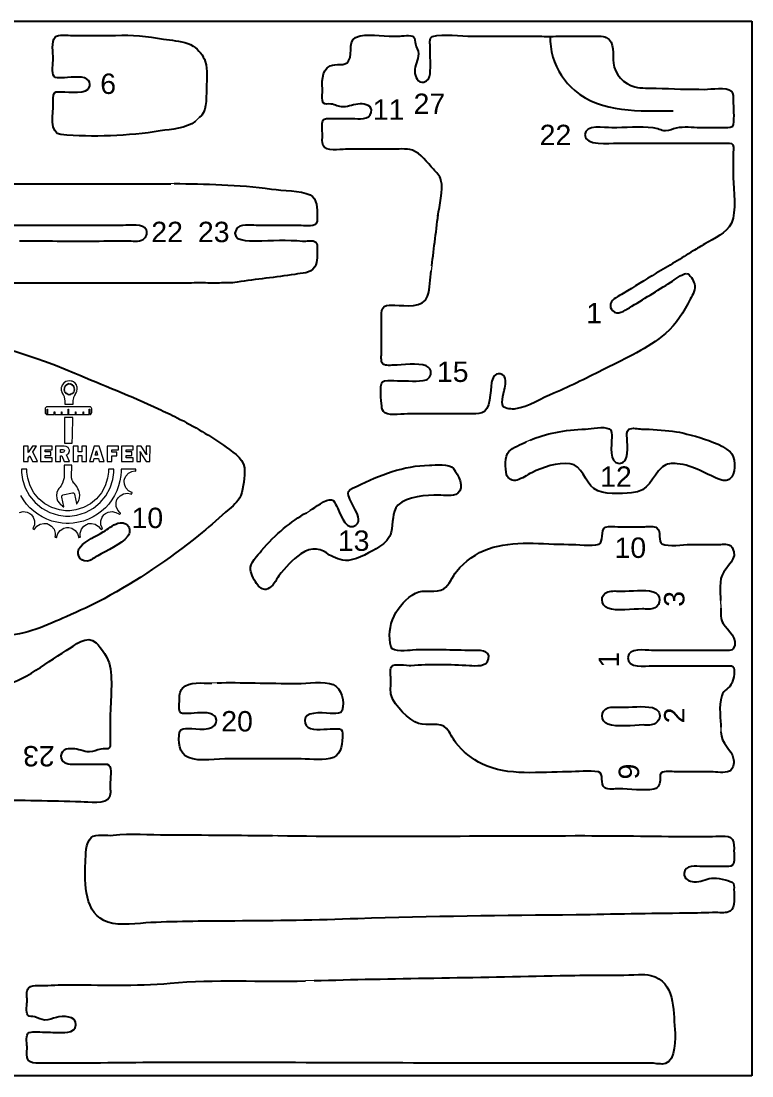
# Model space of a CAD drawing. Extents: x 0 to 228, y 113 to 294.
# Drawn here: x 103 to 228.3, y 113.1 to 294.2 of the extents above; entities that cross this region are included whole.
import ezdxf
from ezdxf.enums import TextEntityAlignment as Align

# ---------------------------------------------------------------- set-up
doc = ezdxf.new("R2010")
doc.units = 0
for name, color, linetype, lineweight in [('Brücken', 5, 'Continuous', 15), ('Gravur', 3, 'Continuous', 15), ('Text', 1, 'Continuous', 25)]:
    doc.layers.add(name, color=color, linetype=linetype, lineweight=lineweight)
doc.layers.add('Cut', color=7, linetype='Continuous')
doc.styles.add('textstyle0', font='')
doc.styles.add('textstyle1', font='')
doc.styles.add('textstyle10', font='')
doc.styles.add('textstyle11', font='')
doc.styles.add('textstyle13', font='')
doc.styles.add('textstyle14', font='')
doc.styles.add('textstyle15', font='')
doc.styles.add('textstyle18', font='')
doc.styles.add('textstyle19', font='')
doc.styles.add('textstyle2', font='')
doc.styles.add('textstyle22', font='')
doc.styles.add('textstyle23', font='')
doc.styles.add('textstyle24', font='')
doc.styles.add('textstyle25', font='')
doc.styles.add('textstyle29', font='')
doc.styles.add('textstyle3', font='')
doc.styles.add('textstyle7', font='')
doc.styles.add('textstyle9', font='')
doc.styles.get('textstyle0').set_extended_font_data('Arial')
doc.styles.get('textstyle1').set_extended_font_data('Arial')
doc.styles.get('textstyle10').set_extended_font_data('Arial')
doc.styles.get('textstyle11').set_extended_font_data('Arial')
doc.styles.get('textstyle13').set_extended_font_data('Arial')
doc.styles.get('textstyle14').set_extended_font_data('Arial')
doc.styles.get('textstyle15').set_extended_font_data('Arial')
doc.styles.get('textstyle18').set_extended_font_data('Arial')
doc.styles.get('textstyle19').set_extended_font_data('Arial')
doc.styles.get('textstyle2').set_extended_font_data('Arial')
doc.styles.get('textstyle22').set_extended_font_data('Arial')
doc.styles.get('textstyle23').set_extended_font_data('Arial')
doc.styles.get('textstyle24').set_extended_font_data('Arial')
doc.styles.get('textstyle25').set_extended_font_data('Arial')
doc.styles.get('textstyle29').set_extended_font_data('Arial')
doc.styles.get('textstyle3').set_extended_font_data('Arial')
doc.styles.get('textstyle7').set_extended_font_data('Arial')
doc.styles.get('textstyle9').set_extended_font_data('Arial')

msp = doc.modelspace()

# ---------------------------------------------------------------- linework, layer by layer
at = {"layer": 'Brücken'}
for p, q in [((133.53, 277.67), (132.88, 277.01)), ((129.2, 266.3), (128.66, 266.25)), ((173.39, 252.17), (173.3, 251.34)), ((190.31, 222.26), (189.62, 221.96)), ((151.9, 209.8), (152.54, 210.19)), ((222.96, 194.73), (223.01, 193.41)), ((223.01, 193.41), (223.01, 193.41)), ((136.6, 180.6), (135.65, 180.54)), ((223, 173), (223.01, 172.17)), ((146.07, 154.36), (147, 154.36)), ((153.21, 129.48), (151.75, 129.43))]:
    msp.add_line(p, q, dxfattribs=at)
at = {"layer": 'Cut'}
for p, q in [((0.36, 294.2), (228.32, 294.2)), ((228.32, 294.2), (228.32, 113.12)), ((228.32, 113.12), (0.36, 113.12))]:
    msp.add_line(p, q, dxfattribs=at)
for points in [[(180.38, 291.59), (190.81, 291.59)], [(195.69, 291.59), (200.97, 291.59)], [(166.4, 272.19), (158.61, 272.19)], [(205.19, 273.25), (220.24, 273.25)], [(225.12, 271.27), (225.12, 267.31)], [(92.37, 266.25), (128.66, 266.25)], [(120.48, 259.13), (108.47, 259.13), (67.43, 259.13), (57.14, 259.13)], [(150.3, 259.13), (143.3, 259.13)], [(131.3, 249.23), (119.82, 249.23), (72.31, 249.23), (58.19, 249.23)], [(164.81, 237.75), (164.81, 242.9)], [(177.75, 226.8), (169.7, 226.8)], [(205.32, 207.4), (209.94, 207.4)], [(217.73, 204.37), (223.01, 204.37)], [(221.69, 186.16), (211.13, 186.16)], [(211.26, 183.52), (221.42, 183.52)], [(118.23, 174.15), (118.23, 170.72)], [(150.3, 167.55), (138.69, 167.55)], [(221.29, 165.31), (215.62, 165.31)], [(223.67, 149.08), (219.84, 149.08)], [(110.58, 115.3), (105.96, 115.3)], [(206.12, 115.3), (188.7, 115.3)]]:
    msp.add_lwpolyline(points, dxfattribs=at)
for points in [[(108.79, 291.42), (109.36, 292), (110.99, 291.72), (111.77, 291.72)], [(111.77, 291.72), (114.58, 291.72), (117.4, 291.67), (120.21, 291.78)], [(120.21, 291.78), (122.95, 291.87), (125.7, 291.35), (128.39, 290.97)], [(159.15, 287.37), (160.06, 288.87), (158.6, 291.17), (161.12, 291.66)], [(161.12, 291.66), (163.24, 292.07), (165.57, 291.46), (167.72, 291.61)], [(167.72, 291.61), (168.27, 291.65), (169.88, 291.88), (170.28, 291.51)], [(173.13, 289.61), (173.13, 290.14), (172.91, 291.36), (173.54, 291.55)], [(173.54, 291.55), (175.44, 292.11), (178.38, 291.59), (180.38, 291.59)], [(190.81, 291.59), (191.72, 291.59), (192.89, 291.57), (193.71, 291.57)], [(193.71, 291.57), (194.39, 291.57), (194.97, 291.59), (195.69, 291.59)], [(200.97, 291.59), (201.71, 291.59), (202.67, 291.74), (203.34, 291.4)], [(108.47, 287.76), (108.47, 288.71), (108.09, 290.69), (108.79, 291.42)], [(128.39, 290.97), (129.75, 290.77), (131.33, 290.67), (132.48, 289.89)], [(132.48, 289.89), (133.43, 289.26), (134.21, 288.3), (134.54, 287.24)], [(170.28, 291.51), (170.61, 291.19), (170.47, 290.68), (170.59, 290.27)], [(170.59, 290.27), (170.75, 289.7), (171.12, 289.19), (171.12, 288.55)], [(203.34, 291.4), (204.92, 290.6), (204.38, 288.42), (204.56, 286.97)], [(171.12, 288.55), (171.13, 287.49), (170.47, 286.6), (170.49, 285.52)], [(173.11, 285.12), (173.24, 286.59), (173.13, 288.14), (173.13, 289.61)], [(108.6, 284.68), (108.14, 285.26), (108.47, 287.03), (108.47, 287.76)], [(134.54, 287.24), (134.99, 285.75), (134.8, 284.27), (134.76, 282.75)], [(154.65, 281.96), (154.65, 283.54), (154.32, 285.68), (155.97, 286.52)], [(155.97, 286.52), (156.97, 287.02), (158.5, 286.31), (159.15, 287.37)], [(204.56, 286.97), (204.79, 285.05), (206.4, 283.4), (208.23, 282.9)], [(109.92, 284.46), (109.54, 284.46), (108.86, 284.35), (108.6, 284.68)], [(114.26, 284.23), (113.31, 284.9), (111.05, 284.46), (109.92, 284.46)], [(170.49, 285.52), (170.51, 284.64), (171.02, 283.5), (172.07, 283.73)], [(172.07, 283.73), (172.74, 283.89), (173.06, 284.49), (173.11, 285.12)], [(109.92, 282.04), (111.12, 282.12), (114.37, 281.5), (114.74, 283.01)], [(114.74, 283.01), (114.86, 283.48), (114.65, 283.96), (114.26, 284.23)], [(134.76, 282.75), (134.7, 280.55), (134.8, 278.52), (133.53, 277.67)], [(208.23, 282.9), (209.39, 282.59), (210.72, 282.75), (211.92, 282.69)], [(211.92, 282.69), (214.68, 282.56), (217.48, 282.48), (220.24, 282.48)], [(220.24, 282.48), (221.31, 282.48), (224, 282.96), (224.8, 282.16)], [(108.47, 279.98), (108.47, 280.49), (108.3, 281.51), (108.68, 281.88)], [(108.68, 281.88), (108.99, 282.18), (109.51, 282.02), (109.92, 282.04)], [(154.79, 280.19), (154.49, 280.56), (154.65, 281.46), (154.65, 281.96)], [(224.8, 282.16), (225.19, 281.77), (225.12, 281.15), (225.12, 280.64)], [(109.79, 274.71), (107.74, 274.89), (108.47, 278.48), (108.47, 279.98)], [(156.1, 279.96), (155.66, 280.02), (155.07, 279.83), (154.79, 280.19)], [(158.22, 279.46), (157.4, 279.44), (156.88, 279.86), (156.1, 279.96)], [(161.12, 279.98), (160.06, 279.98), (159.24, 279.48), (158.22, 279.46)], [(163.03, 278.53), (163.29, 279.73), (162, 279.98), (161.12, 279.98)], [(225.12, 280.64), (225.12, 279.33), (225.32, 277.7), (225.1, 276.42)], [(154.65, 274.7), (154.65, 275.38), (154.41, 276.6), (154.79, 277.16)], [(154.79, 277.16), (155.04, 277.53), (155.56, 277.47), (155.97, 277.47)], [(155.97, 277.47), (157.24, 277.47), (158.52, 277.47), (159.8, 277.47)], [(159.8, 277.47), (160.85, 277.47), (162.74, 277.13), (163.03, 278.53)], [(126.81, 275.33), (121.43, 274.45), (115.22, 274.24), (109.79, 274.71)], [(132.88, 277.01), (131.22, 275.71), (128.84, 275.66), (126.81, 275.33)], [(204.27, 275.89), (203.07, 275.89), (199.7, 276.48), (199.68, 274.7)], [(211.39, 275.87), (209.13, 276.09), (206.56, 275.89), (204.27, 275.89)], [(213.51, 275.36), (212.75, 275.36), (212.12, 275.8), (211.39, 275.87)], [(215.35, 275.84), (214.73, 275.7), (214.18, 275.36), (213.51, 275.36)], [(219.44, 275.89), (218.14, 275.89), (216.61, 276.1), (215.35, 275.84)], [(223.8, 275.89), (222.35, 275.89), (220.9, 275.89), (219.44, 275.89)], [(225.1, 276.42), (224.99, 275.78), (224.32, 275.89), (223.8, 275.89)], [(154.75, 272.86), (154.53, 273.39), (154.65, 274.13), (154.65, 274.7)], [(199.68, 274.7), (199.65, 272.68), (203.86, 273.25), (205.19, 273.25)], [(158.61, 272.19), (157.64, 272.19), (155.2, 271.77), (154.75, 272.86)], [(170.09, 272.01), (169.02, 272.39), (167.54, 272.19), (166.4, 272.19)], [(173.68, 268.77), (172.65, 269.87), (171.54, 271.49), (170.09, 272.01)], [(220.24, 273.25), (221.42, 273.25), (222.61, 273.25), (223.8, 273.25)], [(223.8, 273.25), (224.18, 273.25), (224.84, 273.35), (225.04, 272.94)], [(225.04, 272.94), (225.26, 272.49), (225.12, 271.76), (225.12, 271.27)], [(174.99, 266.91), (174.78, 267.73), (174.23, 268.17), (173.68, 268.77)], [(129.2, 266.3), (134.52, 266.25), (140.13, 266.16), (145.94, 265.35)], [(174.47, 260.71), (174.69, 262.58), (175.45, 265.08), (174.99, 266.91)], [(225.12, 267.31), (225.12, 265.08), (225.75, 261.55), (224.81, 259.52)], [(145.94, 265.35), (147.83, 265.08), (150.86, 265.2), (152.54, 264.35)], [(152.54, 264.35), (153.84, 263.69), (153.73, 261.98), (153.73, 260.71)], [(173.39, 252.17), (173.8, 255.29), (174.19, 258.41), (174.57, 261.54)], [(124.45, 258.33), (123.96, 259.52), (121.56, 259.13), (120.48, 259.13)], [(143.3, 259.13), (142.34, 259.13), (140.41, 259.44), (139.88, 258.46)], [(153.31, 259.21), (152.53, 258.87), (151.15, 259.13), (150.3, 259.13)], [(153.73, 260.71), (153.73, 260.22), (153.85, 259.44), (153.31, 259.21)], [(224.81, 259.52), (223.99, 257.75), (221.83, 256.89), (220.24, 255.94)], [(123.9, 256.72), (124.43, 257.07), (124.71, 257.71), (124.45, 258.33)], [(139.88, 258.46), (138.72, 256.33), (142.17, 256.49), (143.3, 256.49)], [(102.66, 256.47), (104.49, 256.47), (106.44, 256.52), (108.34, 256.46)], [(108.34, 256.46), (112.59, 256.3), (116.87, 256.49), (121.14, 256.49)], [(121.14, 256.49), (121.97, 256.49), (123.19, 256.25), (123.9, 256.72)], [(143.3, 256.49), (145.87, 256.49), (148.67, 256.72), (151.22, 256.41)], [(151.22, 256.41), (151.87, 256.34), (153.04, 256.7), (153.52, 256.25)], [(153.52, 256.25), (153.79, 256), (153.73, 255.53), (153.73, 255.17)], [(220.24, 255.94), (219.58, 255.54), (218.91, 255.15), (218.26, 254.75)], [(153.73, 255.17), (153.73, 254.16), (153.88, 252.89), (153.33, 252)], [(218.26, 254.75), (216.15, 253.47), (214.06, 252.13), (211.92, 250.91)], [(153.33, 252), (152.62, 250.86), (151.12, 250.91), (149.9, 250.72)], [(149.9, 250.72), (146.62, 250.18), (143.29, 249.91), (140.01, 249.37)], [(172.7, 246.99), (173.13, 248.32), (173.11, 249.95), (173.3, 251.34)], [(211.92, 250.91), (210, 249.81), (208.15, 248.58), (206.25, 247.44)], [(214.43, 249.36), (215.12, 249.78), (216.23, 250.82), (217.07, 250.84)], [(217.07, 250.84), (217.72, 250.86), (218.29, 249.62), (218.47, 249.1)], [(134.99, 249.23), (134.03, 249.25), (132.33, 249.23), (131.3, 249.23)], [(136.97, 249.23), (135.72, 249.14), (135.46, 249.22), (134.99, 249.23)], [(140.01, 249.37), (139.08, 249.22), (137.87, 249.25), (136.97, 249.23)], [(207.3, 244.99), (209.68, 246.39), (212.07, 247.95), (214.43, 249.36)], [(218.47, 249.1), (218.77, 248.21), (218.15, 247.23), (217.76, 246.46)], [(167.06, 245.41), (168.87, 245.41), (171.99, 244.81), (172.7, 246.99)], [(206.25, 247.44), (205.52, 247), (204.35, 246.54), (204.09, 245.67)], [(217.76, 246.46), (216.68, 244.31), (215.38, 242.16), (213.51, 240.58)], [(164.81, 242.9), (164.81, 243.6), (164.62, 244.71), (165.24, 245.19)], [(165.24, 245.19), (165.7, 245.55), (166.5, 245.41), (167.06, 245.41)], [(204.09, 245.67), (203.96, 245.22), (204.12, 244.83), (204.43, 244.5)], [(204.43, 244.5), (205.31, 243.57), (206.43, 244.48), (207.3, 244.99)], [(84.45, 241.07), (93.97, 240.12), (103.39, 237.5), (112.16, 233.77)], [(213.51, 240.58), (210.45, 238), (206.74, 236.31), (203.21, 234.55)], [(164.89, 235.53), (164.62, 236.15), (164.81, 237.06), (164.81, 237.75)], [(166.79, 235.11), (166.23, 235.11), (165.13, 234.98), (164.89, 235.53)], [(172.46, 234.99), (170.95, 235.59), (168.44, 235.11), (166.79, 235.11)], [(112.16, 233.77), (116.94, 231.75), (121.86, 229.8), (126.55, 227.63)], [(171.94, 232.49), (172.63, 232.56), (173.25, 233.06), (173.27, 233.79)], [(173.27, 233.79), (173.28, 234.33), (172.97, 234.8), (172.46, 234.99)], [(185.13, 233.62), (184.16, 233.8), (183.79, 232.89), (183.65, 232.08)], [(186.02, 231.55), (186.13, 232.37), (186.14, 233.44), (185.13, 233.62)], [(203.21, 234.55), (200.31, 233.1), (197.36, 231.55), (194.37, 230.34)], [(164.82, 228.12), (164.78, 229.07), (164.38, 231.54), (164.95, 232.26)], [(164.95, 232.26), (165.23, 232.62), (166.44, 232.47), (166.92, 232.47)], [(166.92, 232.47), (168.55, 232.47), (170.33, 232.31), (171.94, 232.49)], [(183.65, 232.08), (183.44, 230.8), (183.52, 227.22), (181.97, 226.92)], [(185.67, 228.06), (185.19, 228.72), (185.91, 230.74), (186.02, 231.55)], [(194.37, 230.34), (192.36, 229.52), (189.93, 227.92), (187.77, 227.62)], [(126.55, 227.63), (127.6, 227.14), (128.67, 226.63), (129.71, 226.11)], [(165.37, 226.95), (164.93, 227.21), (164.83, 227.66), (164.82, 228.12)], [(169.7, 226.8), (168.54, 226.8), (166.36, 226.38), (165.37, 226.95)], [(181.97, 226.92), (180.71, 226.67), (179.05, 226.8), (177.75, 226.8)], [(187.77, 227.62), (187.24, 227.54), (185.98, 227.63), (185.67, 228.06)], [(129.71, 226.11), (132.65, 224.63), (135.48, 222.95), (138.16, 221.03)], [(199.78, 224.17), (200.92, 224.21), (202.8, 224.67), (203.85, 224.21)], [(190.31, 222.26), (192.79, 223.39), (196.31, 224.03), (199.78, 224.17)], [(203.85, 224.21), (204.39, 223.98), (204.27, 223.2), (204.27, 222.71)], [(206.91, 222.58), (206.91, 223.03), (206.77, 223.84), (207.21, 224.12)], [(207.21, 224.12), (207.77, 224.46), (208.79, 224.18), (209.41, 224.16)], [(209.41, 224.16), (210.99, 224.13), (213.2, 224), (214.69, 223.78)], [(214.69, 223.78), (215.2, 223.7), (215.44, 223.75), (216.67, 223.43)], [(216.67, 223.43), (217.31, 223.26), (218.01, 223.11), (218.65, 222.92)], [(218.65, 222.92), (220.59, 222.35), (223.01, 221.6), (224.58, 220.26)], [(138.16, 221.03), (139.62, 219.99), (141.48, 218.84), (141.3, 216.77)], [(186.61, 220.29), (187.39, 221.04), (188.65, 221.52), (189.62, 221.96)], [(204.27, 222.71), (204.27, 221.52), (203.75, 218.28), (205.59, 218.26)], [(205.59, 218.26), (207.43, 218.25), (206.91, 221.39), (206.91, 222.58)], [(186.25, 216.37), (185.99, 217.3), (185.91, 219.62), (186.61, 220.29)], [(224.58, 220.26), (225.51, 219.48), (225.58, 217.01), (224.89, 215.98)], [(160.59, 214.36), (164.37, 216.25), (168.69, 217.91), (172.99, 217.96)], [(172.99, 217.96), (174.06, 217.97), (176.38, 218.28), (177.11, 217.38)], [(177.11, 217.38), (177.94, 216.38), (179.11, 214.11), (177.87, 213.13)], [(197.14, 218.21), (194.88, 218.43), (192.54, 217.65), (190.55, 216.67)], [(201.23, 213.94), (199.78, 215.02), (199.07, 218.02), (197.14, 218.21)], [(212.99, 217.65), (211.05, 215.94), (210.76, 213.35), (207.7, 213.21)], [(215.48, 218.21), (214.58, 218.27), (213.7, 218.27), (212.99, 217.65)], [(223.14, 215.39), (220.58, 216.25), (218.36, 218.01), (215.48, 218.21)], [(141.3, 216.77), (141.19, 215.41), (141.08, 213.46), (140.41, 212.28)], [(188.04, 215.4), (187.29, 215.19), (186.47, 215.57), (186.25, 216.37)], [(190.55, 216.67), (189.7, 216.26), (188.94, 215.66), (188.04, 215.4)], [(224.89, 215.98), (224.5, 215.41), (223.81, 215.16), (223.14, 215.39)], [(159.14, 213.44), (159.41, 213.93), (160.12, 214.13), (160.59, 214.36)], [(207.7, 213.21), (205.76, 213.13), (202.86, 212.73), (201.23, 213.94)], [(140.41, 212.28), (139.88, 211.36), (138.82, 210.6), (138.03, 209.89)], [(152.54, 210.19), (153.39, 210.68), (155.24, 212.19), (156.22, 212.02)], [(156.22, 212.02), (156.68, 211.94), (156.88, 211.33), (157.06, 210.96)], [(159.37, 212.15), (159.19, 212.53), (158.91, 213.01), (159.14, 213.44)], [(160.29, 210.3), (159.99, 210.92), (159.67, 211.54), (159.37, 212.15)], [(174.58, 212.81), (172.47, 212.81), (169.18, 212.65), (167.61, 211.07)], [(177.87, 213.13), (177.08, 212.51), (175.55, 212.81), (174.58, 212.81)], [(157.06, 210.96), (157.56, 210), (158.49, 207.01), (159.93, 207.43)], [(159.93, 207.43), (161.41, 207.87), (160.78, 209.34), (160.29, 210.3)], [(167.61, 211.07), (166.53, 209.97), (166.81, 207.91), (166.46, 206.48)], [(138.03, 209.89), (136.51, 208.53), (135, 207.17), (133.41, 205.9)], [(144.22, 203.31), (146.54, 206.11), (149.39, 208.38), (151.9, 209.8)], [(113.12, 203.96), (114.07, 205.03), (115.81, 205.81), (117.05, 206.51)], [(117.05, 206.51), (117.89, 207), (118.61, 207.69), (119.55, 207.98)], [(119.55, 207.98), (120.13, 208.15), (120.79, 208.09), (121.19, 207.64)], [(121.19, 207.64), (121.69, 207.07), (121.71, 206.3), (121.21, 205.7)], [(166.46, 206.48), (166.19, 205.35), (165.4, 204.59), (164.42, 203.98)], [(202.14, 204.41), (202.86, 204.62), (202.32, 206.92), (203.22, 207.3)], [(203.22, 207.3), (203.81, 207.55), (204.68, 207.4), (205.32, 207.4)], [(209.94, 207.4), (210.58, 207.4), (211.5, 207.58), (212.04, 207.19)], [(212.04, 207.19), (212.76, 206.67), (212.27, 204.75), (212.89, 204.45)], [(121.21, 205.7), (120.16, 204.41), (117.59, 203.26), (116.12, 202.42)], [(133.41, 205.9), (128.29, 201.8), (122.9, 198.13), (117.18, 195.04)], [(183.16, 203.62), (187.35, 205.11), (192.48, 204.37), (196.88, 204.37)], [(114.27, 201.5), (112.91, 201.36), (112.26, 203), (113.12, 203.96)], [(142.29, 200.01), (142.14, 201.11), (143.56, 202.52), (144.22, 203.31)], [(155.84, 202.52), (154.59, 203.61), (152.81, 204.05), (150.96, 202.74)], [(164.42, 203.98), (162.95, 203.07), (160.91, 201.83), (159.14, 201.62)], [(177.69, 199.75), (179.12, 201.48), (181.06, 202.87), (183.16, 203.62)], [(196.88, 204.37), (198.41, 204.37), (200.69, 203.98), (202.14, 204.41)], [(212.89, 204.45), (214.01, 203.89), (216.46, 204.37), (217.73, 204.37)], [(223.01, 204.37), (223.68, 204.37), (224.57, 204.49), (224.96, 203.82)], [(224.96, 203.82), (226.13, 201.85), (223.82, 200.6), (223.2, 199.09)], [(116.12, 202.42), (115.54, 202.09), (114.95, 201.56), (114.27, 201.5)], [(150.96, 202.74), (149.52, 201.73), (148.24, 200.36), (147.18, 198.96)], [(159.14, 201.62), (157.68, 201.44), (156.71, 202.22), (155.84, 202.52)], [(143.54, 197.38), (143.07, 198), (142.4, 199.24), (142.29, 200.01)], [(175.5, 196.73), (176.41, 197.33), (176.98, 198.89), (177.69, 199.75)], [(145.28, 196.71), (144.59, 196.44), (143.95, 196.84), (143.54, 197.38)], [(147.18, 198.96), (146.63, 198.22), (146.17, 197.07), (145.28, 196.71)], [(223.2, 199.09), (222.59, 197.6), (223.01, 195.04), (222.96, 194.73)], [(166.44, 186.7), (165.38, 190.36), (167.44, 194.2), (170.62, 196)], [(170.62, 196), (171.97, 196.77), (174.21, 195.89), (175.5, 196.73)], [(203.61, 193.42), (202.37, 193.92), (202.2, 195.78), (203.61, 196.23)], [(203.61, 196.23), (204.32, 196.46), (205.25, 196.32), (205.98, 196.32)], [(205.98, 196.32), (207.58, 196.32), (209.87, 196.68), (211.39, 196.24)], [(211.39, 196.24), (212.02, 196.06), (212.48, 195.51), (212.5, 194.87)], [(117.18, 195.04), (115.09, 193.91), (112.89, 192.91), (110.71, 191.95)], [(212.5, 194.87), (212.51, 194.29), (212.18, 193.75), (211.65, 193.47)], [(110.71, 191.95), (107.77, 190.65), (103.4, 188.57), (100.02, 188.82)], [(209.55, 193.28), (207.89, 193.28), (205.13, 192.8), (203.61, 193.42)], [(211.65, 193.47), (211.04, 193.15), (210.23, 193.28), (209.55, 193.28)], [(223.01, 193.41), (223.01, 192.51), (222.87, 191.56), (223.39, 190.78)], [(223.39, 190.78), (224.11, 189.68), (226.24, 188.15), (225.11, 186.46)], [(110.71, 186.13), (112.1, 186.97), (114.29, 188.99), (115.84, 187.46)], [(115.84, 187.46), (116.72, 186.6), (117.96, 184.73), (118.19, 183.52)], [(170.09, 186.2), (169.33, 186.15), (166.69, 185.84), (166.44, 186.7)], [(211.13, 186.16), (209.96, 186.16), (207.13, 186.69), (207.05, 184.97)], [(98.18, 179.83), (102.65, 180.19), (106.95, 183.87), (110.71, 186.13)], [(180.38, 186.16), (176.98, 186.16), (173.48, 186.41), (170.09, 186.2)], [(179.86, 183.59), (180.94, 183.53), (182.88, 183.3), (183.16, 184.71)], [(183.16, 184.71), (183.48, 186.32), (181.39, 186.16), (180.38, 186.16)], [(207.05, 184.97), (206.96, 183.01), (210.01, 183.52), (211.26, 183.52)], [(224.19, 186.16), (223.38, 186.14), (222.51, 186.16), (221.69, 186.16)], [(225.11, 186.46), (224.91, 186.15), (224.52, 186.16), (224.19, 186.16)], [(118.19, 183.52), (118.73, 180.67), (118.23, 177.07), (118.23, 174.15)], [(166.4, 181.01), (166.4, 181.67), (166.18, 182.75), (166.48, 183.34)], [(166.48, 183.34), (166.81, 184.03), (169.16, 183.52), (169.83, 183.58)], [(169.83, 183.58), (173.03, 183.85), (176.64, 183.78), (179.86, 183.59)], [(221.42, 183.52), (222.3, 183.52), (223.19, 183.52), (224.06, 183.52)], [(224.06, 183.52), (224.37, 183.52), (224.79, 183.58), (225.04, 183.38)], [(225.04, 183.38), (225.59, 182.94), (225.18, 181.24), (224.92, 180.61)], [(130.11, 177.58), (130.11, 178.36), (130.12, 179.07), (130.67, 179.68)], [(130.67, 179.68), (131.76, 180.92), (134.12, 180.48), (135.65, 180.54)], [(136.6, 180.6), (140.5, 180.71), (145.43, 180.48), (150.3, 180.48)], [(150.3, 180.48), (152.06, 180.48), (154.9, 180.99), (156.5, 180.3)], [(156.5, 180.3), (157.98, 179.66), (158.45, 177.35), (158.04, 175.87)], [(166.48, 178.37), (166.25, 179.17), (166.4, 180.18), (166.4, 181.01)], [(224.92, 180.61), (224.51, 179.61), (223.49, 179.43), (223.15, 178.37)], [(130.32, 175.47), (129.95, 175.76), (130.11, 177.08), (130.11, 177.58)], [(171.15, 173.63), (169.55, 174.17), (166.96, 176.73), (166.48, 178.37)], [(223.15, 178.37), (222.58, 176.62), (223, 174.02), (223, 173)], [(135.78, 175.18), (134.75, 175.71), (132.85, 175.34), (131.69, 175.34)], [(156.5, 175.34), (155.33, 175.34), (152.18, 175.82), (151.7, 174.54)], [(158.04, 175.87), (157.86, 175.23), (157.07, 175.34), (156.5, 175.34)], [(203.61, 173.51), (202.33, 174.02), (202.32, 175.8), (203.61, 176.29)], [(203.61, 176.29), (204.26, 176.54), (205.16, 176.39), (205.85, 176.39)], [(205.85, 176.39), (207.47, 176.39), (209.71, 176.7), (211.26, 176.34)], [(211.26, 176.34), (211.95, 176.18), (212.48, 175.64), (212.51, 174.94)], [(131.69, 175.34), (131.25, 175.34), (130.66, 175.2), (130.32, 175.47)], [(136.43, 173.75), (136.62, 174.33), (136.3, 174.91), (135.78, 175.18)], [(151.7, 174.54), (151.49, 173.98), (151.66, 173.29), (152.16, 172.98)], [(175.96, 172.77), (174.86, 173.98), (172.62, 173.14), (171.15, 173.63)], [(212.51, 174.94), (212.54, 174.41), (212.23, 173.91), (211.78, 173.63)], [(131.69, 167.75), (129.97, 168.45), (129.86, 170.58), (130.13, 172.16)], [(130.13, 172.16), (130.24, 172.8), (131.13, 172.78), (131.69, 172.78)], [(131.69, 172.78), (132.99, 172.78), (135.91, 172.13), (136.43, 173.75)], [(152.16, 172.98), (153.24, 172.32), (155.26, 172.7), (156.5, 172.7)], [(156.5, 172.7), (156.91, 172.7), (157.55, 172.81), (157.87, 172.56)], [(157.87, 172.56), (158.2, 172.3), (158.08, 171.65), (158.08, 171.25)], [(177.52, 170.32), (176.92, 171.08), (176.61, 172.06), (175.96, 172.77)], [(209.68, 173.36), (207.95, 173.36), (205.2, 172.88), (203.61, 173.51)], [(211.78, 173.63), (211.17, 173.26), (210.37, 173.36), (209.68, 173.36)], [(223.01, 172.17), (223.01, 170.02), (224.82, 169.39), (225.17, 167.42)], [(118.23, 170.72), (118.23, 170.35), (118.34, 169.78), (118.1, 169.48)], [(158.08, 171.25), (158.08, 169.7), (157.73, 167.96), (155.97, 167.6)], [(182.1, 166.66), (180.33, 167.52), (178.74, 168.77), (177.52, 170.32)], [(110.33, 169.04), (109.9, 168.74), (109.71, 168.2), (109.83, 167.68)], [(111.77, 169.27), (111.27, 169.27), (110.75, 169.33), (110.33, 169.04)], [(114.67, 168.74), (113.64, 168.76), (112.82, 169.27), (111.77, 169.27)], [(116.65, 169.23), (115.93, 169.09), (115.44, 168.73), (114.67, 168.74)], [(118.1, 169.48), (117.8, 169.1), (117.09, 169.31), (116.65, 169.23)], [(109.83, 167.68), (110.06, 166.73), (111.21, 166.63), (112.03, 166.63)], [(112.03, 166.63), (113.53, 166.62), (115.02, 166.63), (116.52, 166.63)], [(116.52, 166.63), (116.96, 166.63), (117.68, 166.76), (118.02, 166.49)], [(138.69, 167.55), (136.69, 167.55), (133.54, 166.99), (131.69, 167.75)], [(155.97, 167.6), (154.21, 167.24), (152.09, 167.55), (150.3, 167.55)], [(196.75, 165.31), (192.02, 165.31), (186.46, 164.53), (182.1, 166.66)], [(225.17, 167.42), (225.29, 166.69), (225.15, 165.83), (224.46, 165.46)], [(118.02, 166.49), (118.56, 166.06), (118.23, 163.9), (118.23, 163.2)], [(202.02, 165.29), (200.38, 165.57), (198.42, 165.31), (196.75, 165.31)], [(203.1, 162.58), (202.17, 163.12), (203.03, 165.12), (202.02, 165.29)], [(213, 165.27), (212.5, 165.12), (212.59, 164.55), (212.58, 164.12)], [(215.62, 165.31), (214.82, 165.31), (213.74, 165.49), (213, 165.27)], [(224.46, 165.46), (223.65, 165.04), (222.2, 165.31), (221.29, 165.31)], [(118.23, 163.2), (118.23, 162.5), (118.37, 161.61), (118.12, 160.95)], [(212.58, 164.12), (212.57, 163.36), (212.39, 162.55), (211.53, 162.36)], [(205.46, 162.4), (204.75, 162.4), (203.72, 162.22), (203.1, 162.58)], [(211.53, 162.36), (209.74, 161.97), (207.31, 162.4), (205.46, 162.4)], [(113.22, 160.16), (108.12, 160.29), (103.02, 160.42), (97.91, 160.43)], [(118.12, 160.95), (117.61, 159.65), (114.42, 160.13), (113.22, 160.16)], [(114, 149.74), (114.06, 151.02), (113.99, 153.09), (114.99, 154.05)], [(114.99, 154.05), (115.74, 154.78), (117.74, 154.3), (118.76, 154.43)], [(118.76, 154.43), (121.75, 154.82), (124.98, 154.49), (128, 154.49)], [(128, 154.49), (134.34, 154.49), (140.67, 154.43), (146.07, 154.36)], [(147, 154.36), (164.54, 154.15), (182.1, 154.36), (199.65, 154.36)], [(199.65, 154.36), (206.03, 154.36), (212.42, 154.22), (218.78, 154.22)], [(218.78, 154.22), (220.27, 154.22), (221.79, 154.2), (223.27, 154.3)], [(223.27, 154.3), (223.9, 154.34), (224.64, 154.26), (224.99, 153.69)], [(224.99, 153.69), (225.35, 153.12), (225.25, 152.37), (225.25, 151.72)], [(225.25, 151.72), (225.25, 151.08), (225.49, 149.77), (225.02, 149.29)], [(117.84, 139.51), (113.75, 140.87), (113.85, 146.16), (114, 149.74)], [(219.84, 149.08), (218.73, 149.08), (216.85, 149.43), (216.71, 147.89)], [(225.02, 149.29), (224.71, 148.97), (224.08, 149.08), (223.67, 149.08)], [(216.71, 147.89), (216.62, 146.94), (217.56, 146.48), (218.39, 146.44)], [(218.39, 146.44), (219.58, 146.38), (220.31, 146.9), (221.42, 147.06)], [(221.42, 147.06), (222.31, 147.18), (224.21, 146.72), (224.94, 146.36)], [(225.25, 145.12), (225.25, 144.08), (225.56, 142.04), (224.58, 141.4)], [(224.94, 146.36), (225.33, 146.17), (225.25, 145.52), (225.25, 145.12)], [(224.58, 141.4), (223.94, 140.99), (222.96, 141.16), (222.21, 141.16)], [(125.23, 139.44), (123, 139.34), (119.99, 138.79), (117.84, 139.51)], [(139.61, 139.71), (134.93, 139.71), (129.94, 139.64), (125.23, 139.44)], [(160.72, 140.1), (153.72, 139.86), (146.59, 139.71), (139.61, 139.71)], [(198.2, 140.76), (185.73, 140.62), (173.19, 140.52), (160.72, 140.1)], [(217.07, 141.03), (210.77, 141.03), (204.49, 140.84), (198.2, 140.76)], [(222.21, 141.16), (220.49, 141.16), (218.79, 141.03), (217.07, 141.03)], [(195.43, 130.34), (199.92, 130.45), (204.4, 130.31), (208.89, 130.52)], [(208.89, 130.53), (209.59, 130.56), (210.32, 130.55), (211, 130.37)], [(104.21, 128.2), (104.59, 128.7), (105.26, 128.62), (105.83, 128.62)], [(105.83, 128.62), (107.37, 128.62), (108.91, 128.75), (110.45, 128.76)], [(110.45, 128.76), (116.41, 128.78), (122.6, 128.48), (128.53, 129.04)], [(128.53, 129.04), (136.19, 129.77), (144.06, 129.21), (151.75, 129.43)], [(153.21, 129.48), (166.31, 129.86), (180.88, 129.98), (195.43, 130.34)], [(211, 130.37), (215.19, 129.25), (214.79, 124.53), (215.11, 121.1)], [(103.98, 126.12), (103.98, 126.75), (103.82, 127.68), (104.21, 128.2)], [(104.12, 123.56), (103.72, 124.06), (103.98, 125.49), (103.98, 126.12)], [(105.3, 123.26), (104.93, 123.37), (104.38, 123.23), (104.12, 123.56)], [(107.02, 122.7), (106.37, 122.74), (105.9, 123.09), (105.3, 123.26)], [(109, 123.16), (108.32, 123), (107.75, 122.65), (107.02, 122.7)], [(112.37, 121.89), (112.46, 123.49), (110.07, 123.42), (109, 123.16)], [(108.86, 120.58), (109.96, 120.55), (112.28, 120.29), (112.37, 121.89)], [(103.98, 117.8), (103.98, 118.48), (103.72, 119.83), (104.12, 120.37)], [(104.12, 120.37), (104.36, 120.69), (104.92, 120.68), (105.3, 120.68)], [(105.3, 120.68), (106.49, 120.67), (107.68, 120.6), (108.86, 120.58)], [(215.11, 121.1), (215.25, 119.63), (215.23, 115.8), (213.51, 115.25)], [(104.19, 115.84), (103.82, 116.35), (103.98, 117.19), (103.98, 117.8)], [(105.96, 115.3), (105.33, 115.3), (104.6, 115.29), (104.19, 115.84)], [(129.84, 115.43), (123.42, 115.43), (117.01, 115.3), (110.58, 115.3)], [(188.7, 115.3), (169.07, 115.3), (149.41, 115.43), (129.84, 115.43)], [(211.13, 115.29), (209.46, 115.31), (207.79, 115.3), (206.12, 115.3)], [(213.51, 115.25), (212.78, 115.02), (211.88, 115.29), (211.13, 115.29)]]:
    msp.add_open_spline(points, degree=3, dxfattribs=at)
at = {"layer": 'Gravur'}
for points in [[(112.55, 231.39), (112.53, 231.48), (112.44, 231.74), (112.23, 232.03), (111.95, 232.26), (111.7, 232.37), (111.61, 232.38), (111.53, 232.41), (111.27, 232.44), (110.94, 232.41), (110.62, 232.3), (110.4, 232.16), (110.34, 232.11), (110.3, 232.08), (110.03, 231.76), (110.01, 231.72), (109.99, 231.69), (109.86, 231.34), (109.85, 231.3), (109.84, 231.26), (109.84, 230.81), (109.85, 230.76), (109.87, 230.7), (109.96, 230.42), (110.1, 230.16), (110.13, 230.11), (110.15, 230.08), (110.32, 229.73), (110.33, 229.69), (110.33, 229.69), (110.34, 229.67), (110.34, 229.67), (110.35, 229.61), (110.45, 229.01), (110.45, 228.95), (110.44, 228.46), (111.88, 228.46), (111.88, 228.84), (111.88, 229.01), (111.88, 229.05), (111.98, 229.52), (111.99, 229.56), (112, 229.58), (112.03, 229.66), (112.07, 229.74), (112.13, 229.84), (112.19, 229.96), (112.21, 230), (112.25, 230.08), (112.39, 230.36), (112.48, 230.57), (112.49, 230.61), (112.51, 230.67), (112.57, 231), (112.56, 231.32)], [(110.83, 230.28), (110.64, 230.21), (110.66, 230.42), (110.47, 230.42), (110.54, 230.61), (110.35, 230.66), (110.47, 230.83), (110.3, 230.93), (110.45, 231.06), (110.31, 231.21), (110.5, 231.29), (110.4, 231.47), (110.59, 231.49), (110.55, 231.7), (110.74, 231.66), (110.75, 231.87), (110.92, 231.78), (110.98, 231.99), (111.13, 231.85), (111.23, 232.02), (111.34, 231.85), (111.49, 231.99), (111.55, 231.78), (111.72, 231.87), (111.73, 231.66), (111.92, 231.7), (111.87, 231.49), (112.07, 231.47), (111.97, 231.29), (112.15, 231.21), (112.01, 231.06), (112.17, 230.93), (112, 230.83), (112.12, 230.66), (111.93, 230.61), (112, 230.42), (111.81, 230.42), (111.83, 230.21), (111.64, 230.28), (111.61, 230.07), (111.44, 230.19), (111.36, 230), (111.23, 230.16), (111.11, 230), (111.02, 230.19), (110.86, 230.07)], [(107.31, 227.96), (107.18, 227.87), (107.09, 227.74), (107.06, 227.62), (107.06, 227.04), (107.06, 227), (107.09, 226.89), (107.17, 226.77), (107.29, 226.68), (107.4, 226.64), (107.43, 226.64), (107.43, 227.58), (107.5, 227.58), (107.5, 226.64), (108.65, 226.64), (108.65, 227.11), (108.72, 227.11), (108.72, 226.64), (109.86, 226.64), (109.86, 227.11), (109.93, 227.11), (109.93, 226.64), (111.05, 226.64), (111.05, 227.58), (111.11, 227.58), (111.11, 226.64), (112.29, 226.64), (112.29, 227.11), (112.36, 227.11), (112.36, 226.64), (113.58, 226.64), (113.58, 227.11), (113.64, 227.11), (113.64, 226.64), (114.66, 226.64), (114.66, 227.58), (114.72, 227.58), (114.72, 226.64), (114.76, 226.64), (114.87, 226.68), (114.99, 226.77), (115.06, 226.89), (115.09, 227), (115.09, 227.04), (115.09, 227.62), (115.06, 227.74), (114.98, 227.87), (114.85, 227.95), (114.73, 227.99), (107.43, 227.99)], [(111.77, 222.97), (111.77, 223.08), (111.83, 226.16), (110.42, 226.16), (110.42, 225.8), (110.39, 222.12), (110.39, 221.75), (111.74, 221.75), (111.74, 221.86)], [(103.38, 218.58), (104.16, 218.58), (104.16, 219.19), (104.43, 219.58), (104.89, 218.58), (105.78, 218.58), (104.95, 220.27), (105.62, 221.24), (104.89, 221.24), (104.15, 220.14), (104.15, 221.24), (103.38, 221.24)], [(108.05, 219.65), (108.05, 220.24), (107.08, 220.24), (107.08, 220.62), (108.28, 220.62), (108.28, 221.24), (106.28, 221.24), (106.28, 218.58), (108.28, 218.58), (108.28, 219.21), (107.08, 219.21), (107.08, 219.65)], [(110.68, 221.18), (110.37, 221.24), (108.88, 221.24), (108.88, 218.58), (109.7, 218.58), (109.7, 219.59), (109.96, 219.59), (110.34, 218.58), (111.25, 218.58), (110.77, 219.74), (110.81, 219.76), (111, 219.88), (111.13, 220.02), (111.14, 220.05), (111.16, 220.08), (111.24, 220.42), (111.24, 220.46), (111.24, 220.51), (111.17, 220.77), (111.02, 220.99), (110.98, 221.02), (110.94, 221.06)], [(113.35, 221.24), (113.35, 220.26), (112.73, 220.26), (112.73, 221.24), (111.91, 221.24), (111.91, 218.58), (112.73, 218.58), (112.73, 219.61), (113.35, 219.61), (113.35, 218.58), (114.17, 218.58), (114.17, 221.24)], [(116.22, 219.1), (116.37, 218.58), (117.21, 218.58), (116.37, 221.24), (115.51, 221.24), (114.69, 218.58), (115.35, 218.58), (115.51, 219.1)], [(117.73, 221.24), (117.73, 218.58), (118.53, 218.58), (118.53, 219.57), (119.39, 219.57), (119.39, 220.17), (118.53, 220.17), (118.53, 220.6), (119.65, 220.6), (119.65, 221.24)], [(120.99, 220.62), (122.19, 220.62), (122.19, 221.24), (120.19, 221.24), (120.19, 218.58), (122.19, 218.58), (122.19, 219.21), (120.99, 219.21), (120.99, 219.65), (121.96, 219.65), (121.96, 220.24), (120.99, 220.24)], [(123.39, 220.3), (123.41, 220.25), (123.65, 219.8), (123.68, 219.75), (124.4, 218.58), (125.06, 218.58), (125.07, 221.24), (124.4, 221.24), (124.4, 220.29), (124.46, 219.81), (124.47, 219.76), (124.45, 219.8), (124.21, 220.22), (124.19, 220.26), (123.57, 221.24), (122.8, 221.24), (122.8, 218.58), (123.46, 218.58), (123.46, 219.86), (123.46, 219.9), (123.4, 220.26)], [(110.28, 220.22), (110.07, 220.16), (110.05, 220.16), (109.7, 220.16), (109.7, 220.67), (110.13, 220.67), (110.31, 220.61), (110.39, 220.46), (110.39, 220.42), (110.39, 220.4), (110.37, 220.31), (110.31, 220.24), (110.29, 220.23)], [(116.08, 219.68), (115.65, 219.68), (115.87, 220.45)], [(109.07, 213.21), (109.06, 213.18), (109.01, 212.87), (109.01, 212.77), (109.01, 212.73), (109.06, 212.31), (109.07, 212.27), (109.08, 212.23), (109.22, 211.86), (109.23, 211.83), (109.27, 211.76), (109.46, 211.49), (109.68, 211.26), (109.73, 211.22), (109.76, 211.19), (110.03, 210.96), (110.06, 210.94), (110.08, 210.93), (110.25, 210.83), (110.26, 210.82), (110.26, 210.82), (110.26, 210.83), (110.26, 210.84), (109.93, 212.48), (109.92, 212.51), (109.92, 212.6), (109.96, 212.71), (110.04, 212.79), (110.12, 212.84), (110.14, 212.85), (111.78, 213.24), (111.81, 213.24), (111.9, 213.24), (112, 213.19), (112.08, 213.11), (112.12, 213.03), (112.12, 213), (112.46, 211.36), (112.46, 211.35), (112.46, 211.31), (112.46, 211.29), (112.5, 211.31), (112.6, 211.42), (112.73, 211.64), (112.85, 211.9), (112.92, 212.1), (112.93, 212.16), (112.96, 212.28), (113.01, 212.86), (112.92, 213.43), (112.88, 213.54), (112.88, 213.54), (112.84, 213.64), (112.71, 213.92), (112.49, 214.28), (112.26, 214.6), (112.1, 214.81), (112.05, 214.87), (112.03, 214.9), (111.85, 215.18), (111.83, 215.21), (111.8, 215.25), (111.73, 215.4), (111.66, 215.55), (111.63, 215.67), (111.61, 215.74), (111.61, 215.76), (111.61, 215.78), (111.61, 215.96), (111.61, 215.98), (111.61, 216.15), (111.65, 217.78), (111.66, 217.95), (110.35, 217.95), (110.34, 216.04), (110.34, 216.02), (110.34, 215.84), (110.34, 215.82), (110.33, 215.78), (110.24, 215.46), (110.23, 215.43), (110.22, 215.4), (110.18, 215.31), (110.16, 215.23), (110.14, 215.18), (110.12, 215.12), (110.12, 215.1), (110.09, 215.03), (109.82, 214.43), (109.79, 214.38), (109.75, 214.33), (109.65, 214.19), (109.54, 214.06), (109.43, 213.93), (109.32, 213.77), (109.29, 213.71), (109.26, 213.67), (109.08, 213.26)], [(116.53, 211.54), (117.49, 212.71), (118.22, 214.05), (118.68, 215.53), (118.84, 216.72), (118.84, 217.27), (117.93, 217.27), (117.93, 216.77), (117.79, 215.71), (117.38, 214.4), (116.74, 213.21), (115.88, 212.18), (114.85, 211.33), (113.66, 210.68), (112.35, 210.27), (111.29, 210.13), (110.59, 210.13), (109.53, 210.27), (108.22, 210.68), (107.04, 211.33), (106, 212.18), (105.15, 213.21), (104.51, 214.4), (104.1, 215.71), (103.96, 216.77), (103.96, 217.27), (103.05, 217.27), (103.05, 216.72), (103.21, 215.53), (103.67, 214.05), (104.4, 212.71), (105.36, 211.54), (106.53, 210.57), (107.87, 209.85), (109.35, 209.39), (110.55, 209.23), (110.94, 209.23), (111.34, 209.23), (112.53, 209.39), (114.02, 209.85), (115.36, 210.57)]]:
    msp.add_lwpolyline(points, close=True, dxfattribs=at)
msp.add_lwpolyline([(102.66, 209.86), (103.32, 210.01), (104, 209.91), (104.48, 209.68), (104.61, 209.57), (104.74, 209.46), (105.05, 209.03), (105.27, 208.38), (105.24, 207.7), (105.05, 207.2), (104.95, 207.06), (104.98, 207.04), (105.2, 206.91), (105.22, 206.9), (105.3, 207.06), (105.64, 207.47), (106.22, 207.83), (106.88, 207.97), (107.41, 207.92), (107.58, 207.86), (107.74, 207.8), (108.18, 207.5), (108.6, 206.96), (108.8, 206.31), (108.8, 205.78), (108.76, 205.61), (108.78, 205.61), (109.04, 205.56), (109.06, 205.56), (109.08, 205.73), (109.26, 206.23), (109.68, 206.77), (110.26, 207.13), (110.77, 207.26), (111.12, 207.26), (111.63, 207.13), (112.21, 206.77), (112.63, 206.23), (112.81, 205.73), (112.83, 205.56), (112.85, 205.56), (113.11, 205.61), (113.13, 205.61), (113.09, 205.78), (113.09, 206.31), (113.29, 206.96), (113.71, 207.5), (114.15, 207.8), (114.32, 207.86), (114.48, 207.92), (115.01, 207.97), (115.68, 207.83), (116.25, 207.46), (116.59, 207.05), (116.67, 206.9), (116.69, 206.91), (116.91, 207.04), (116.94, 207.05), (116.84, 207.2), (116.66, 207.7), (116.63, 208.38), (116.84, 209.02), (117.15, 209.46), (117.28, 209.57), (117.42, 209.68), (117.9, 209.91), (118.57, 210.01), (119.23, 209.86), (119.7, 209.59), (119.82, 209.47), (119.84, 209.49), (120, 209.69), (120.02, 209.71), (119.88, 209.81), (119.54, 210.22), (119.28, 210.85), (119.26, 211.53), (119.4, 212.04), (119.49, 212.19), (119.58, 212.34), (119.95, 212.72), (120.55, 213.04), (121.22, 213.13), (121.75, 213.04), (121.91, 212.97), (121.91, 212.99), (122, 213.23), (122.01, 213.26), (121.85, 213.3), (121.38, 213.57), (120.92, 214.07), (120.67, 214.7), (120.63, 215.23), (120.66, 215.4), (120.69, 215.57), (120.91, 216.06), (121.36, 216.57), (121.97, 216.88), (122.49, 216.97), (122.66, 216.96), (122.66, 217.16), (122.65, 217.26), (122.65, 217.27), (122.63, 217.27), (122.36, 217.27), (122.33, 217.27), (120.1, 217.27), (120.1, 216.89), (120.05, 216.18), (119.91, 215.27), (119.69, 214.4), (119.38, 213.55), (118.99, 212.75), (118.54, 212), (118.01, 211.29), (117.42, 210.64), (116.77, 210.05), (116.06, 209.53), (115.31, 209.07), (114.51, 208.68), (113.67, 208.37), (112.79, 208.15), (111.88, 208.01), (111.18, 207.96), (110.71, 207.96), (110.01, 208.01), (109.1, 208.15), (108.22, 208.37), (107.38, 208.68), (106.58, 209.07), (105.82, 209.53), (105.12, 210.05), (104.47, 210.64), (103.88, 211.29), (103.35, 212), (102.89, 212.75)], dxfattribs=at)
at = {"layer": 'Text'}
for points in [[(193.71, 291.46), (193.71, 290.62), (193.84, 289.1), (194.17, 288.03)], [(194.17, 288.03), (194.83, 285.82), (196.19, 283.75), (197.93, 282.26)], [(197.93, 282.26), (202.45, 278.4), (209.23, 278.79), (214.82, 278.79)]]:
    msp.add_open_spline(points, degree=3, dxfattribs=at)

# ---------------------------------------------------------------- texts
for s, style, p in [('6', 'textstyle7', (117.89, 283.44)), ('11', 'textstyle13', (166, 279)), ('27', 'textstyle29', (173, 280)), ('22', 'textstyle23', (194.63, 274.65)), ('22', 'textstyle22', (128, 258)), ('23', 'textstyle24', (136, 258)), ('1', 'textstyle0', (201.26, 244.07)), ('15', 'textstyle18', (177, 234)), ('12', 'textstyle14', (205, 216)), ('10', 'textstyle11', (124.61, 208.91)), ('13', 'textstyle15', (160, 205)), ('10', 'textstyle10', (207.47, 203.79)), ('20', 'textstyle19', (140, 174))]:
    msp.add_text(s, height=3.5, dxfattribs=dict(at, style=style)).set_placement(p, align=Align.MIDDLE_CENTER)
for s, rotation, style, p in [('3', 90, 'textstyle3', (215, 195)), ('1', 90, 'textstyle1', (203.78, 184.56)), ('2', 90, 'textstyle2', (215, 175)), ('23', 180, 'textstyle25', (106, 168)), ('9', 90, 'textstyle9', (207.22, 165.36))]:
    msp.add_text(s, height=3.5, rotation=rotation, dxfattribs=dict(at, style=style)).set_placement(p, align=Align.MIDDLE_CENTER)

doc.saveas('drawing.dxf')
